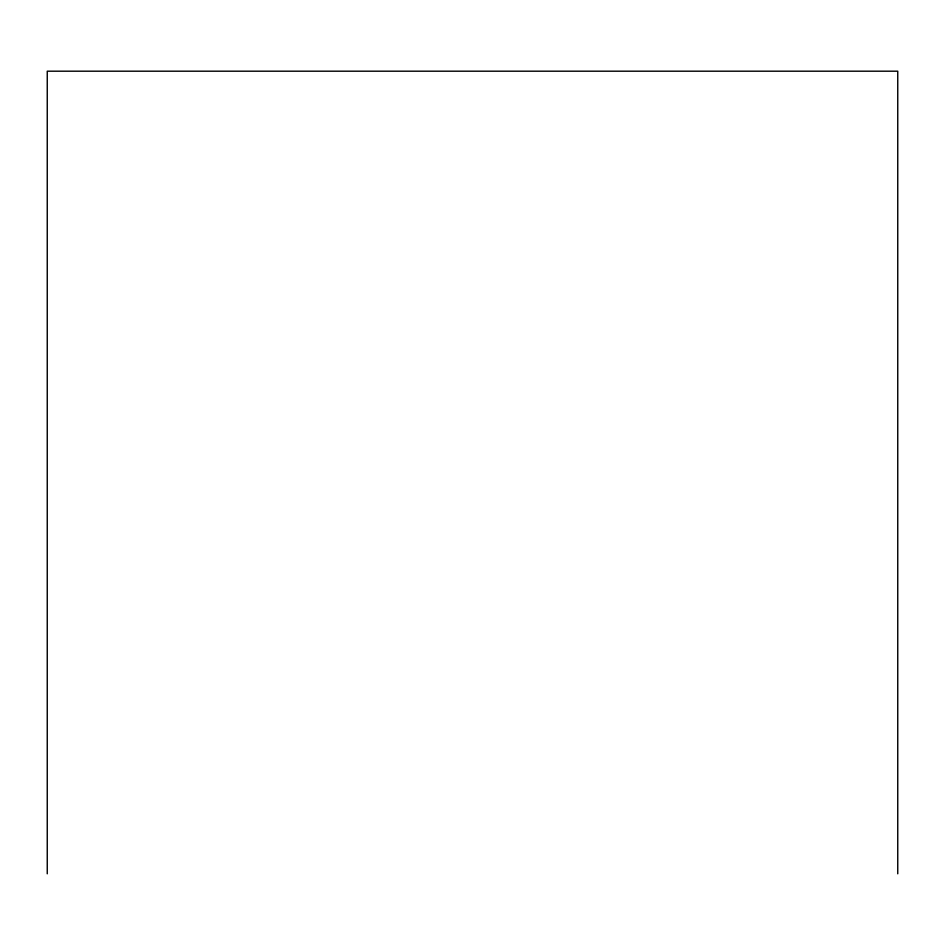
<?xml version="1.0" encoding="UTF-8"?>
<svg xmlns="http://www.w3.org/2000/svg" width="945" height="945" viewBox="0 0 945 945"><rect width="100%" height="100%" fill="white"/><g stroke="black" fill="none" stroke-linecap="round" stroke-linejoin="round"><path stroke-width="1.42" d="M897.75 873.806L897.75 71.194L47.25 71.194L47.25 873.806"/></g></svg>
